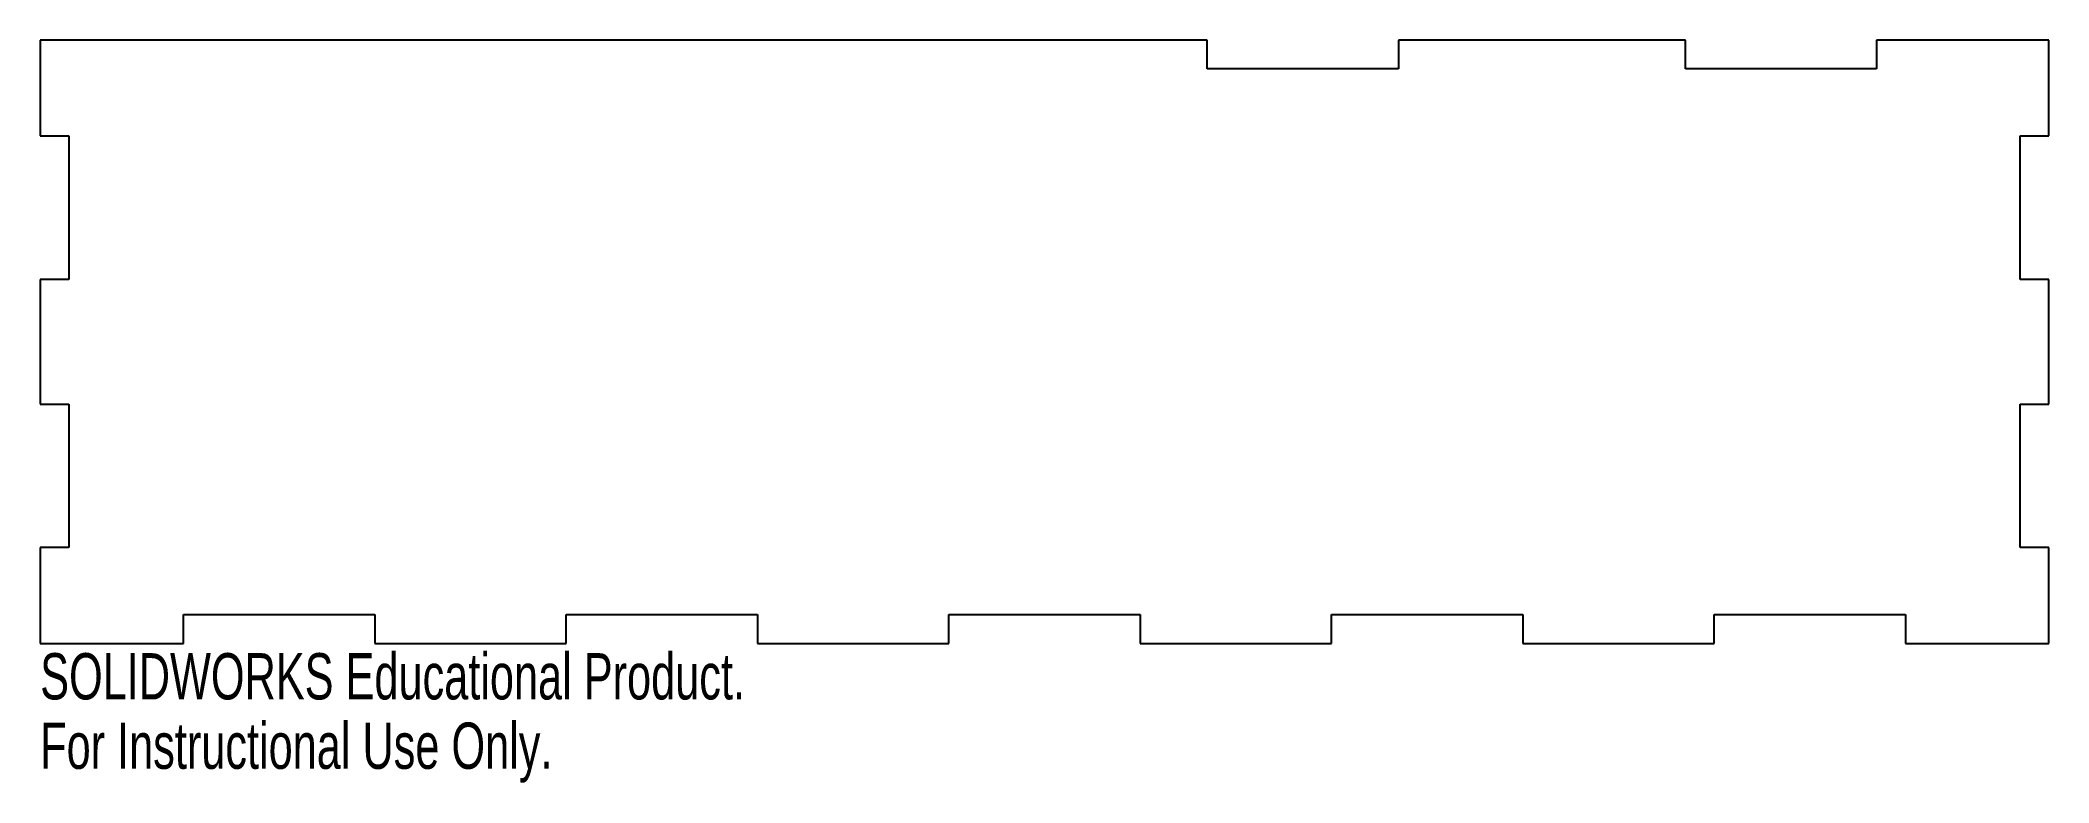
# Model space of a CAD drawing. Header units: millimetres. Extents: x -105 to 105, y -15 to 63.
import ezdxf

# ---------------------------------------------------------------- set-up
doc = ezdxf.new("R2010")
doc.units = ezdxf.units.MM
doc.styles.add('SLDTEXTSTYLE0', font='TXT', dxfattribs={"width": 0.7})

msp = doc.modelspace()

# ---------------------------------------------------------------- linework, layer by layer
at = {"color": 7, "linetype": 'Continuous', "lineweight": 25}
for p, q in [((-105, 63), (-105, 53)), ((17, 63), (-105, 63)), ((17, 60), (17, 63)), ((37, 63), (37, 60)), ((67, 63), (37, 63)), ((67, 60), (67, 63)), ((87, 63), (87, 60)), ((105, 63), (87, 63)), ((105, 53), (105, 63)), ((37, 60), (17, 60)), ((87, 60), (67, 60)), ((-105, 53), (-102, 53)), ((-102, 53), (-102, 38)), ((102, 53), (105, 53)), ((102, 38), (102, 53)), ((-105, 38), (-105, 25)), ((-102, 38), (-105, 38)), ((105, 38), (102, 38)), ((105, 25), (105, 38)), ((-105, 25), (-102, 25)), ((-102, 25), (-102, 10)), ((102, 25), (105, 25)), ((102, 10), (102, 25)), ((-105, 10), (-105, 0)), ((-102, 10), (-105, 10)), ((105, 10), (102, 10)), ((105, 0), (105, 10)), ((-90, 3), (-70, 3)), ((-90, 0), (-90, 3)), ((-70, 3), (-70, 0)), ((-50, 3), (-30, 3)), ((-50, 0), (-50, 3)), ((-30, 3), (-30, 0)), ((-10, 3), (10, 3)), ((-10, 0), (-10, 3)), ((10, 3), (10, 0)), ((30, 3), (50, 3)), ((30, 0), (30, 3)), ((50, 3), (50, 0)), ((70, 3), (90, 3)), ((70, 0), (70, 3)), ((90, 3), (90, 0)), ((-105, 0), (-90, 0)), ((-70, 0), (-50, 0)), ((-30, 0), (-10, 0)), ((10, 0), (30, 0)), ((50, 0), (70, 0)), ((90, 0), (105, 0))]:
    msp.add_line(p, q, dxfattribs=at)

# ---------------------------------------------------------------- texts
at = {"color": 7, "linetype": 'Continuous', "char_height": 4.8336, "attachment_point": 1, "style": 'SLDTEXTSTYLE0'}
for s, insert in [('SOLIDWORKS Educational Product.', (-105, -1.02)), ('For Instructional Use Only.', (-105, -8.27))]:
    msp.add_mtext(s, dxfattribs=dict(at, insert=insert))

doc.saveas('drawing.dxf')
